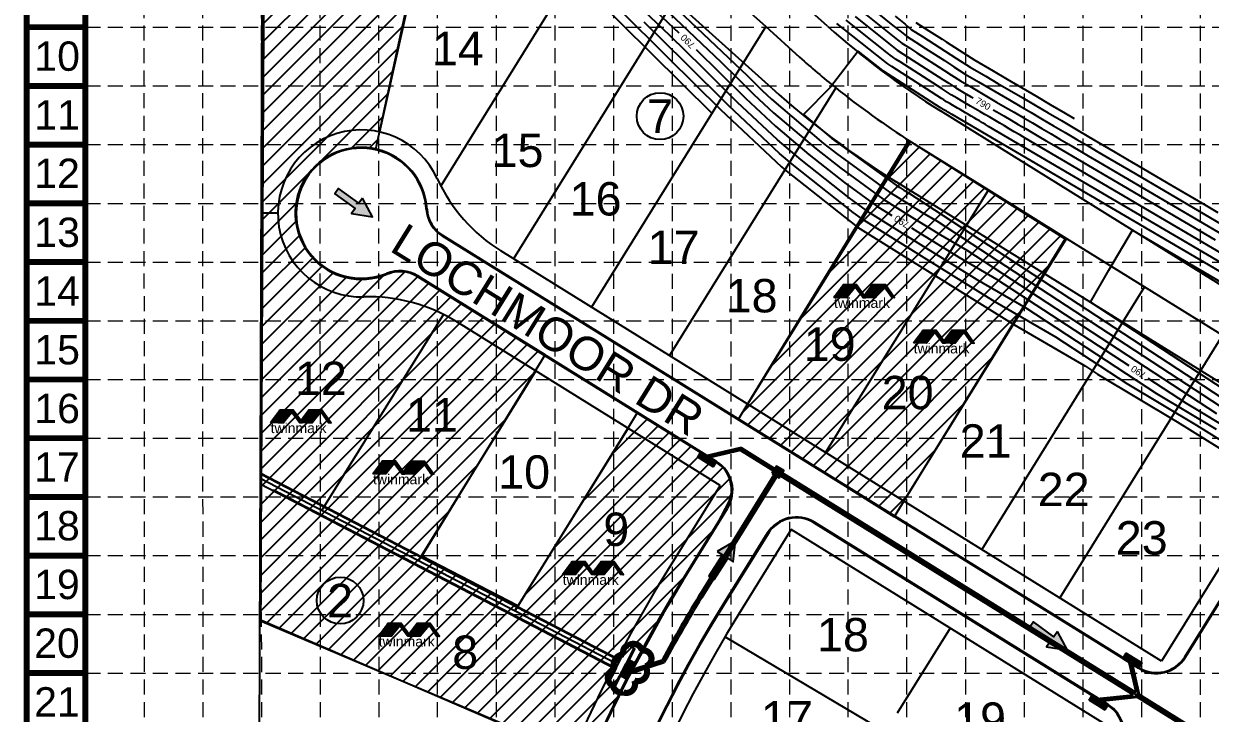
# Model space of a CAD drawing. Extents: x -1498 to -89, y 689 to 2942.
# Drawn here: x -1498 to -788, y 2178 to 2591 of the extents above; entities that cross this region are included whole.
import ezdxf
from ezdxf.enums import TextEntityAlignment as Align

# ---------------------------------------------------------------- set-up
doc = ezdxf.new("R2010")
doc.units = 0
doc.header["$LTSCALE"] = 40
doc.header["$MEASUREMENT"] = 0
for name, pattern in [('DASHED', [0.75, 0.5, -0.25]), ('HIDDEN', [0.375, 0.25, -0.125]), ('PHANTOM2', [1.25, 0.625, -0.125, 0.125, -0.125, 0.125, -0.125])]:
    doc.linetypes.add(name, pattern=pattern)
doc.layers.get('0').update_dxf_attribs({"color": 2, "linetype": 'CONTINUOUS'})
for name, color, linetype in [('ARROWS', 252, 'CONTINUOUS'), ('BASE', 7, 'CONTINUOUS'), ('CONT-PROP-MAJ', 5, 'CONTINUOUS'), ('CONT-PROP-MIN', 3, 'CONTINUOUS'), ('CONT-PROP-TEXT', 4, 'CONTINUOUS'), ('CTRL-LOTS', 2, 'PHANTOM2'), ('CTRL-LOTS-TEXT', 2, 'CONTINUOUS'), ('CTRL-ROW', 3, 'PHANTOM2'), ('CTRL-ROW-TEXT', 2, 'CONTINUOUS'), ('FEAT-PVMT-BC', 115, 'CONTINUOUS'), ('FEAT-PVMT-FC', 115, 'CONTINUOUS'), ('GRAD-CHAN', 1, 'CONTINUOUS'), ('GRID', 254, 'DASHED'), ('LEGEND', 7, 'CONTINUOUS'), ('SODDED LOT', 2, 'CONTINUOUS'), ('UTIL-STRM-AG', 1, 'CONTINUOUS'), ('UTIL-STRM-CL', 2, 'CONTINUOUS'), ('UTIL-STRM-UG', 1, 'CONTINUOUS')]:
    doc.layers.add(name, color=color, linetype=linetype)
doc.styles.get("Standard").update_dxf_attribs({"font": 'ARIAL.TTF'})
pattern_1 = [(45, (4.854334407307874, -12.18938809205213), (-0.08838834764831843, 0.08838834764831845), [])]

# ---------------------------------------------------------------- blocks, each defined once
blk = doc.blocks.new('A$C198E63FF')
h = blk.add_hatch()
h.set_pattern_fill('ANSI31', color=13, style=0)
h.set_pattern_definition(pattern_1)
h.paths.add_polyline_path([(73.40358997496685, 43.43432630135123), (95.95476146526772, 73.77610925787079), (127.2681583846191, 73.77610925787079), (149.5735913536467, 42.86797112376875), (142.9478465513587, 42.99509203079428), (124.7094363055133, 68.78023178847573), (103.6758729932392, 42.86797112376875)])
h.paths.add_polyline_path([(3.73605410065494, 43.2002191063489), (26.89828842531125, 74.02054019488199), (58.21168534466989, 74.02054019488199), (80.36558434990093, 43.29314156045132), (73.12803707660925, 43.44820198452866), (54.7676032676157, 67.89287476630628), (34.61939995329004, 43.11240206078723)])
h = blk.add_hatch()
h.set_pattern_fill('ANSI31', color=13, style=0)
h.set_pattern_definition(pattern_1)
h.paths.add_polyline_path([(3.73605410065494, 43.2002191063489), (26.89828842531125, 74.02054019488199), (58.21168534466989, 74.02054019488199), (80.36558434990093, 43.29314156045132), (73.12803707660925, 43.44820198452866), (54.7676032676157, 67.89287476630628), (34.61939995329004, 43.11240206078723)])
h.paths.add_polyline_path([(76.91702390867658, 48.12618542090797), (73.42420407257748, 43.42258133785174), (80.2764476804141, 43.3562380966265)], flags=17)
h = blk.add_hatch()
h.set_pattern_fill('ANSI31', color=13, style=0)
h.set_pattern_definition(pattern_1)
h.paths.add_polyline_path([(76.91702390867658, 48.12618542090797), (73.42420407257748, 43.42258133785174), (80.2764476804141, 43.3562380966265)])
at = {"color": 13}
for points in [[(3.73605410065494, 43.2002191063489), (26.89828842531125, 74.02054019488199), (58.21168534466989, 74.02054019488199), (80.36558434990093, 43.29314156045132), (73.12803707660925, 43.44820198452866), (54.7676032676157, 67.89287476630628), (34.61939995329004, 43.11240206078723)], [(73.40358997496685, 43.43432630135123), (95.95476146526772, 73.77610925787079), (127.2681583846191, 73.77610925787079), (149.5735913536467, 42.86797112376875), (142.9478465513587, 42.99509203079428), (124.7094363055133, 68.78023178847573), (103.6758729932392, 42.86797112376875)], [(76.91702390867658, 48.12618542090797), (73.42420407257748, 43.42258133785174), (80.2764476804141, 43.3562380966265)]]:
    blk.add_lwpolyline(points, close=True, dxfattribs=at)
at = {"color": 13, "insert": (4.130270747701445, 42.19842216924716), "char_height": 24, "width": 726.0385859748237, "attachment_point": 1}
blk.add_mtext('twinmark', dxfattribs=at)
blk = doc.blocks.new('Twinmark logo')
at = {"color": 13}
blk.add_blockref('A$C198E63FF', (20.78548737873393, 28.33885337089089), dxfattribs=at)
blk = doc.blocks.new('arrow')
blk.add_lwpolyline([(-67.00679329302966, -25.35842018353742), (-59.3270347441985, -25.41938721699262), (-59.57091179542658, -56.1384215279777), (-51.89114823905948, -56.19938584448118), (-51.64727869913713, -25.48035696739953), (-43.96752265407486, -25.54132400085473), (-55.30425519266737, -2.410587189246144), (-67.00678578172392, -25.35840795725562)], close=True)
at = {"color": 254}
for points in [[(-43.96751955730906, -25.54132267721434), (-67.00679354271597, -25.35841771446121), (-55.30425158724847, -2.410596210431322), (-67.00679354271597, -25.35841771446121)], [(-59.57090883123692, -56.13841801592571), (-51.89115083610795, -56.19938633684342), (-59.32703554756517, -25.41938603537892), (-51.64727755243712, -25.48035435629663)]]:
    blk.add_solid(points, dxfattribs=at)

msp = doc.modelspace()

# ---------------------------------------------------------------- hatches: boundary and pattern name
at = {"layer": 'SODDED LOT', "linetype": 'Continuous'}
h = msp.add_hatch(dxfattribs=at)
h.set_pattern_fill('ANSI31', color=256, scale=60, style=0)
h.set_pattern_definition([(45, (0, 0), (-5.303300858899106, 5.303300858899107), [])])
h.paths.add_polyline_path([(-875.380988619976, 1198.25064252826), (-875.035203375317, 1052.724119267622), (-815.9054664425148, 1053.415455322261), (-816.251251687172, 1197.904974500941)])
h.paths.add_polyline_path([(-360.0689778574779, 1463.810326588778), (-223.944822537007, 1463.306339446583), (-223.4406607028432, 1408.875450499058), (-360.283727725011, 1409.180164674686)])
h.paths.add_polyline_path([(-735.3661224161187, 2022.023952424515), (-629.45047553728, 1959.742119428206), (-608.6827025416169, 1993.420441332768), (-598.9910766772955, 2009.106235350045), (-598.6840660337857, 2013.789273437915), (-599.3994925073166, 2021.417824315864), (-602.3406685050722, 2027.616013036723), (-606.394736518545, 2032.065998478578), (-609.2564309102672, 2033.814207926261), (-694.791993292918, 2087.026363544829), (-700.5921031056314, 2077.72938272875)])
h.paths.add_polyline_path([(-915.7014782504612, 1518.725098957657), (-791.7794863190866, 1517.605712184128), (-791.032968849735, 1743.722673208436), (-915.7014782504612, 1742.976411246965)])
h.paths.add_polyline_path([(-1077.910024363673, 1352.130394424815), (-953.2010495085287, 1352.461812806493), (-953.7072012584449, 1297.393983204874), (-1077.962084240506, 1297.812811750503)])
h.paths.add_polyline_path([(-1070.216757014938, 2354.027174105138), (-1064.554365475604, 2363.546992236851), (-968.2710495726496, 2520.795748989505), (-874.5732438584528, 2461.982532657868), (-977.0305666921722, 2295.495810829327)])
edge = h.paths.add_edge_path()
edge.add_line((-1356.955668666578, 2233.538252885843), (-1160.325030770842, 2150.053570213011))
edge.add_line((-1160.325030770842, 2150.053570213011), (-1137.265334925411, 2197.403094675179))
edge.add_line((-1137.265334925411, 2197.403094675179), (-1106.373572231965, 2253.534675745553))
edge.add_line((-1106.373572231965, 2253.534675745553), (-1084.871957415267, 2287.489268052562))
edge.add_line((-1084.871957415267, 2287.489268052562), (-1075.835048340447, 2304.62232023533))
edge.add_line((-1075.835048340447, 2304.62232023533), (-1074.135131177994, 2311.013563895568))
edge.add_line((-1074.135131177994, 2311.013563895568), (-1075.745352600381, 2319.27652010105))
edge.add_line((-1075.745352600381, 2319.27652010105), (-1078.536410734121, 2323.998211123804))
edge.add_line((-1078.536410734121, 2323.998211123804), (-1083.367075001283, 2328.397971191284))
edge.add_line((-1083.367075001283, 2328.397971191284), (-1131.040464367745, 2357.781850863873))
edge.add_line((-1131.040464367745, 2357.781850863873), (-1136.779933510847, 2348.16310564682))
edge.add_line((-1136.779933510847, 2348.16310564682), (-1204.166946630341, 2239.507614504957))
edge.add_line((-1204.166946630341, 2239.507614504957), (-1202.490298829538, 2242.263983297362))
edge.add_line((-1202.490298829538, 2242.263983297362), (-1259.929527565697, 2271.908427918804))
edge.add_line((-1259.929527565697, 2271.908427918804), (-1186.100432506724, 2392.422986162896))
edge.add_line((-1186.100432506724, 2392.422986162896), (-1263.124354558571, 2440.197822451028))
edge.add_line((-1263.124354558571, 2440.197822451028), (-1268.333781460333, 2442.213684658317))
edge.add_line((-1268.333781460333, 2442.213684658317), (-1276.904141559417, 2442.045693056704))
edge.add_line((-1276.904141559417, 2442.045693056704), (-1279.760924424976, 2441.037768121737))
edge.add_line((-1279.760924424976, 2441.037768121737), (-1285.138401437325, 2439.861851585157))
edge.add_arc((-1296.388269308244, 2477.442215824039), 39.22809329345707, 77.11254644512252, 286.665330944243, ccw=False)
edge.add_line((-1287.638966378536, 2515.682155699572), (-1242.592829422001, 2722.583025432946))
edge.add_line((-1242.592829422001, 2722.583025432946), (-1353.538672756116, 2823.752381960453))
edge.add_line((-1353.538672756116, 2823.752381960453), (-1356.598898626875, 2240.244598775067))
edge.add_line((-1356.598898626875, 2240.244598775067), (-1356.955668666578, 2233.538252885843))
h.paths.add_polyline_path([(-995.8969464311285, 1052.969601799336), (-995.2785082212831, 1198.376242976263), (-1154.555494345805, 1198.178092709049), (-1154.761191822028, 1194.271302525272), (-1166.485614397085, 1194.271302525272), (-1166.485614397085, 1198.383713245037), (-1171.216518321391, 1197.972472173061), (-1178.621420422185, 1194.888164133237), (-1181.089709620046, 1192.215090996712), (-1180.731179712655, 1052.988663013634)])
h.paths.add_polyline_path([(-480.1734832041657, 1197.724078025441), (-425.4683527011566, 1197.447881647126), (-425.9424127461753, 1052.476810807288), (-480.7358471984644, 1052.262011278784), (-480.2790982702445, 1196.203751871805)])
h.paths.add_polyline_path([(-353.5970126745124, 1243.741513536016), (-224.2705936001166, 1244.084374814952), (-224.04602068026, 1129.818329364937), (-353.3579467266391, 1204.39563874074), (-348.6809200588687, 1218.745408190008), (-348.6809200588687, 1228.693566968466), (-350.9114430804166, 1238.727482705233)])
at = {"layer": 'UTIL-STRM-AG'}
h = msp.add_hatch(dxfattribs=at)
h.set_pattern_fill('ANSI31', color=5, scale=2, angle=102.9605416390863, style=0)
h.set_pattern_definition([(147.9605416390863, (4589474.184867971, -5699090.169563528), (-0.1326257927141982, -0.2119207377934744), [])])
h.paths.add_polyline_path([(-1094.771804849997, 2331.306900824723), (-1092.782417959284, 2334.485711891625), (-1083.457905496371, 2328.6501770122), (-1085.447292387084, 2325.471365945298)])
msp.add_hatch(color=5, dxfattribs=at).paths.add_polyline_path([(-1050.29539360675, 2321.60780696725), (-1045.905242400754, 2318.883510254303), (-1043.24615543405, 2323.168577221583), (-1047.636306640046, 2325.892873934531)])
h = msp.add_hatch(dxfattribs=at)
h.set_pattern_fill('ANSI31', color=5, scale=2, angle=102.9605416390863, style=0)
h.set_pattern_definition([(147.9605416390863, (4589728.843204079, -5699210.803169914), (-0.1326257927141982, -0.2119207377934744), [])])
h.paths.add_polyline_path([(-840.1134687414522, 2210.673294439805), (-838.1240818507391, 2213.852105506708), (-828.7995693878263, 2208.016570627283), (-830.7889562785392, 2204.837759560381)])
h = msp.add_hatch(dxfattribs=at)
h.set_pattern_fill('ANSI31', color=5, scale=2, angle=17.86808696993662, style=0)
h.set_pattern_definition([(62.86808696993663, (-5288941.006421491, -5059276.400484081), (-0.22248973343523, 0.1140101684759754), [])])
h.paths.add_polyline_path([(-1135.318105376617, 2209.665966056318), (-1131.980759375088, 2207.955813529179), (-1136.997206788031, 2198.166265258028), (-1140.33455278956, 2199.876417785168)])
h = msp.add_hatch(dxfattribs=at)
h.set_pattern_fill('ANSI31', color=5, scale=2, angle=102.9605416390863, style=0)
h.set_pattern_definition([(147.9605416390863, (4589708.700505522, -5699235.697621798), (-0.1326257927141982, -0.2119207377934744), [])])
h.paths.add_polyline_path([(-860.256167298129, 2185.778842555395), (-858.2667804074159, 2188.957653622298), (-848.9422679445031, 2183.122118742873), (-850.931654835216, 2179.943307675971)])

# ---------------------------------------------------------------- linework, layer by layer
at = {"layer": 'BASE', "const_width": 3.515359935737635}
for points in [[(-90.55132410138094, 690.3632375938319), (-90.55132410138094, 2940.193596465805), (-1496.69529839646, 2940.193596465805), (-1496.69529839646, 690.3632375938319)], [(-125.7049234587437, 725.5168369510991), (-125.7049234587437, 2905.039997108538), (-1461.541699039002, 2905.039997108538), (-1461.541699039002, 725.5168369510991)]]:
    msp.add_lwpolyline(points, close=True, dxfattribs=at)
for points in [[(-1461.541699039002, 2588.657602892178), (-1496.69529839646, 2588.657602892178)], [(-1461.541699039002, 2553.50400353472), (-1496.69529839646, 2553.50400353472)], [(-1461.541699039002, 2518.350404177358), (-1496.69529839646, 2518.350404177358)], [(-1461.541699039002, 2483.196804819995), (-1496.69529839646, 2483.196804819995)], [(-1461.541699039002, 2448.043205462537), (-1496.69529839646, 2448.043205462537)], [(-1461.541699039002, 2412.88960610527), (-1496.69529839646, 2412.88960610527)], [(-1461.541699039002, 2377.736006747811), (-1496.69529839646, 2377.736006747811)], [(-1461.541699039002, 2342.582407390544), (-1496.69529839646, 2342.582407390544)], [(-1461.541699039002, 2307.428808033086), (-1496.69529839646, 2307.428808033086)], [(-1461.541699039002, 2272.275208675724), (-1496.69529839646, 2272.275208675724)], [(-1461.541699039002, 2237.121609318361), (-1496.69529839646, 2237.121609318361)], [(-1461.541699039002, 2201.968009960903), (-1496.69529839646, 2201.968009960903)]]:
    msp.add_lwpolyline(points, dxfattribs=at)
at = {"layer": 'CONT-PROP-MAJ', "color": 35}
msp.add_line((-1105.7848, 2585.0031), (-1217.5143, 2690.9867), dxfattribs=at)
for points in [[(-1000.447, 2594.9881), (-980.2220000000001, 2578.9348), (-977.1802, 2576.5204), (-975.277, 2574.9641), (-971.8746000000001, 2572.7753), (-968.4207, 2570.5534), (-947.8774000000001, 2557.3379), (-944.3404, 2555.0625), (-940.0898000000001, 2552.3279), (-935.1127, 2549.448), (-931.282, 2547.202), (-929.8065, 2546.3369)], [(-1095.6358, 2575.3597), (-1081.4247, 2561.2802), (-1066.0869, 2546.1326), (-1048.1649, 2529.3159), (-1028.2554, 2512.4416), (-1006.6024, 2495.3879), (-987.503, 2481.5518), (-978.5007, 2475.9237)], [(-917.7291, 2539.2561), (-915.4885, 2537.9424), (-911.3330000000001, 2535.5062), (-907.0657, 2533.0044), (-902.7080000000001, 2530.4495), (-898.4323, 2527.9427), (-894.4605, 2525.6141), (-890.4953, 2523.2893), (-886.0046000000001, 2520.6567), (-881.3803, 2517.9454), (-876.5985000000001, 2515.1419), (-784.8782, 2461.3676)], [(-966.6297000000001, 2468.5022), (-962.976, 2466.218), (-938.3104000000001, 2450.8842), (-915.7323, 2437.7708), (-836.6046, 2386.0389)], [(-693.2328, 2299.8121), (-693.4977, 2299.8951), (-702.6239, 2303.3792), (-709.0616, 2305.1641), (-716.4754, 2309.1915), (-724.4173000000001, 2314.1033), (-732.4254000000001, 2318.9662), (-736.4185, 2323.3577), (-772.3448000000001, 2345.6343), (-801.8871, 2363.3413), (-824.8867, 2378.378)]]:
    msp.add_lwpolyline(points, dxfattribs=at)
at = {"layer": 'CONT-PROP-MIN', "color": 35}
for points in [[(-1355.0977, 2846.8236), (-1346.045, 2827.3759), (-1340.651, 2817.539), (-1337.629, 2783.196), (-1276.2964, 2728.1299), (-1218.5534, 2672.1644), (-1142.2246, 2599.7608), (-1112.4208, 2570.2331), (-1081.1063, 2539.3067), (-1044.5154, 2504.9727), (-1041.6712, 2502.5621), (-999.0637, 2469.0048), (-952.3738000000001, 2439.8152), (-905.4201, 2410.6256), (-862.4399000000001, 2385.6628), (-855.3246, 2381.0109), (-807.5087000000001, 2352.3511), (-749.36, 2316.2951), (-746.0177, 2312.6194)], [(-1354.2259, 2836.8529), (-1347.5227, 2824.6283), (-1343.7672, 2781.9497), (-1267.548, 2713.518), (-1195.7897, 2643.9686), (-1157.6253, 2607.7669), (-1122.7528, 2573.2174), (-1086.1127, 2537.0314)], [(-1309.6083, 2784.9473), (-1080.6217, 2567.7367), (-1071.0926, 2558.2959), (-1061.0805, 2548.4079), (-1049.3814, 2537.4303), (-1023.7835, 2515.7348), (-1009.1153, 2504.1822), (-983.6494, 2485.7341), (-966.5101000000001, 2475.0189), (-949.2739, 2464.3038), (-933.4964, 2455.1402), (-784.0746, 2357.4515)], [(-784.0661, 2347.8733), (-819.6996, 2369.2312), (-897.9681, 2420.4015), (-927.3470000000001, 2437.4647), (-959.4419, 2457.4171), (-991.3565000000001, 2477.3695), (-1004.0895, 2486.5935), (-1032.7274, 2509.1484), (-1046.9484, 2521.2015), (-1071.0934, 2543.8573), (-1091.7567, 2564.2645), (-1111.4232, 2583.7488), (-1264.0808, 2728.5558)], [(-1182.0042, 2670.5081), (-1065.221, 2559.7307), (-1060.7606, 2555.3116), (-1056.0741, 2550.6831), (-1050.5979, 2545.5447), (-1019.3115, 2519.0279), (-1011.6282, 2512.9766), (-979.7958000000001, 2489.9164), (-970.0441000000001, 2483.8199), (-960.2373, 2477.7233), (-951.2605000000001, 2472.5096), (-766.2621, 2351.5616)], [(-994.9898000000001, 2597.0379), (-979.0024000000001, 2584.3481), (-979.0024000000001, 2584.3481), (-974.9794, 2581.1549), (-972.4622, 2579.0966), (-967.9622, 2576.2018), (-963.3943, 2573.2631), (-947.4083, 2562.9793), (-942.8059000000001, 2560.0186), (-937.2751000000001, 2556.4604), (-930.7988, 2552.713), (-925.8144000000001, 2549.7905), (-915.7018, 2543.862), (-910.5732, 2540.8549), (-905.2637000000001, 2537.7419), (-899.8565000000001, 2534.5719), (-894.3039, 2531.3165), (-888.6337000000001, 2527.9921), (-883.0702, 2524.7302), (-877.902, 2521.7002), (-872.7425000000001, 2518.6751), (-866.8992000000001, 2515.2496), (-860.8820000000001, 2511.7217), (-854.6598, 2508.0738), (-764.7505, 2455.3612)], [(-989.5325, 2599.0877), (-977.7828000000001, 2589.7615), (-972.7785, 2585.7894), (-969.6475, 2583.2291), (-964.0499000000001, 2579.6282), (-958.3678000000001, 2575.9728), (-946.9393, 2568.6208), (-941.2715000000001, 2564.9747), (-934.4603000000001, 2560.5928), (-926.4849, 2555.978), (-920.3467, 2552.379), (-907.8933000000001, 2545.0781), (-901.5775000000001, 2541.3749), (-895.0389, 2537.5414), (-888.3801000000001, 2533.6376), (-881.5422000000001, 2529.6286), (-874.5593, 2525.5347), (-867.7080000000001, 2521.5177), (-861.3435000000001, 2517.7863), (-854.9896, 2514.061), (-847.7937000000001, 2509.8426), (-840.3837000000001, 2505.498), (-832.7212000000001, 2501.0056), (-832.7212000000001, 2501.0056), (-777.4390000000001, 2468.5944)], [(-976.5633, 2595.1749), (-970.5777, 2590.4239), (-966.8327, 2587.3616), (-960.1376, 2583.0546), (-953.3414, 2578.6825), (-946.4702000000001, 2574.2623), (-939.7370000000001, 2569.9308), (-931.6456000000001, 2564.7253), (-922.1711, 2559.243), (-914.879, 2554.9675), (-900.0848000000001, 2546.2942), (-892.5818, 2541.895), (-884.8141, 2537.3409), (-876.9037000000001, 2532.7032), (-868.7804, 2527.9407), (-860.485, 2523.0772), (-852.3459, 2518.3052), (-844.7850000000001, 2513.8725), (-837.2368, 2509.4469), (-828.6883, 2504.4355), (-819.8854, 2499.2742), (-810.7826, 2493.9375), (-790.1275, 2481.8277), (-783.1080000000001, 2477.7124)], [(-745.0462, 2318.6493), (-795.7874, 2350.1122), (-837.5121, 2375.1211), (-880.2040000000001, 2403.0321), (-916.3835, 2424.0451), (-955.9079, 2448.6161), (-995.2101, 2473.1871), (-1001.5766, 2477.7992), (-1037.1993, 2505.8552), (-1045.7319, 2513.0871), (-1076.0998, 2541.582), (-1102.0887, 2567.2488), (-1126.8239, 2591.7548)], [(-726.6851, 2415.6614), (-920.4757000000001, 2529.2782), (-922.3769000000001, 2530.3929), (-924.2155, 2531.4709), (-926.0010000000001, 2532.5175), (-927.5775000000001, 2533.4419), (-929.1567, 2534.3677), (-930.8566000000001, 2535.3644), (-932.5892, 2536.3802), (-934.2858, 2537.3749), (-935.938, 2538.3435), (-937.5604000000001, 2539.2947), (-939.1274000000001, 2540.2135), (-942.2174, 2542.025), (-943.7404, 2542.918), (-945.7193000000001, 2544.063), (-947.4092, 2545.1503), (-947.4092, 2545.1503), (-948.8155, 2546.0549), (-978.4736, 2565.1341), (-979.6992, 2565.9225), (-980.9065, 2566.6991), (-981.5818, 2567.2514), (-982.6612, 2568.1081), (-1011.3614, 2590.8885)], [(-739.3736, 2428.8947), (-898.5371, 2522.2101), (-901.8786, 2524.1692), (-905.1101, 2526.0638), (-908.2481, 2527.9034), (-911.019, 2529.528), (-913.7945000000001, 2531.1552), (-916.7823000000001, 2532.907), (-919.8274, 2534.6923), (-922.8094000000001, 2536.4405), (-925.7132, 2538.143), (-928.5646, 2539.8147), (-931.3189000000001, 2541.4297), (-936.7497000000001, 2544.6135), (-939.4265, 2546.183), (-942.9045000000001, 2548.1955), (-945.8748, 2550.1064), (-948.3465, 2551.6964), (-973.4472000000001, 2567.8437), (-975.7869000000001, 2569.3489), (-978.0917000000001, 2570.8316), (-978.0917000000001, 2570.8316), (-979.3810000000001, 2571.8859), (-981.4416, 2573.5214), (-1005.9042, 2592.9383)], [(-964.0179, 2591.4941), (-956.2253000000001, 2586.4811), (-948.3149000000001, 2581.3922), (-946.0011000000001, 2579.9037), (-938.2026000000001, 2574.887), (-928.8309, 2568.8577), (-917.8572, 2562.508), (-909.4113000000001, 2557.556), (-892.2762, 2547.5104), (-883.5861, 2542.4151), (-874.5894000000001, 2537.1403), (-869.2403, 2534.0044)], [(-713.9966000000001, 2402.4282), (-942.4143, 2536.3464), (-942.8752000000001, 2536.6166), (-943.321, 2536.8779), (-943.7538000000001, 2537.1317), (-944.1360000000001, 2537.3558), (-944.5188, 2537.5802), (-944.9309000000001, 2537.8218), (-945.3509, 2538.0681), (-945.7622, 2538.3092), (-946.1628000000001, 2538.544), (-946.5561, 2538.7746), (-946.936, 2538.9974), (-947.6850000000001, 2539.4365), (-947.6850000000001, 2539.4365), (-948.0543, 2539.653), (-948.534, 2539.9306), (-948.9437, 2540.1942), (-949.2846000000001, 2540.4135), (-983.5001000000001, 2562.4244), (-983.7212000000001, 2562.5666), (-983.7826, 2562.6169), (-983.8807, 2562.6947), (-998.6214, 2574.3949), (-1015.1976, 2552.8478), (-1031.336, 2536.3027), (-1014.8396, 2522.3211), (-1014.1411, 2521.771), (-975.9422000000001, 2494.0988), (-973.5782, 2492.6208), (-971.2008000000001, 2491.1428), (-969.0246000000001, 2489.8789), (-748.4496, 2345.6717)], [(-730.6371, 2339.7819), (-859.5035, 2424.0319), (-848.4041000000001, 2443.2191), (-834.3628, 2467.2031), (-701.3081000000001, 2389.195)]]:
    msp.add_lwpolyline(points, dxfattribs=at)
at = {"layer": 'CTRL-LOTS', "color": 7, "linetype": 'Continuous'}
for p, q in [((-1360.833788411114, 1032.805743139103), (-1354.857018337418, 2860.383117074068)), ((-1234.860103229613, 2752.022129996476), (-1285.34074901633, 2525.992906364526)), ((-1140.835280324042, 2667.286624891631), (-1248.867900564019, 2493.194156997301)), ((-1095.548056159501, 2626.473617264563), (-1205.042415563334, 2450.025585116697)), ((-1095.548056159501, 2626.473617264563), (-1054.034767342006, 2589.061693606418)), ((-1054.034767342006, 2589.061693606418), (-1158.309226920751, 2421.025428577519)), ((-1054.034767342006, 2589.061693606418), (-1033.684870800135, 2570.722294402885)), ((-1012.090698174338, 2552.343964110327), (-1111.576038278169, 2392.025272038341)), ((-967.280711410184, 2520.24460512164), (-1064.842849635587, 2363.025115499164)), ((-962.5933866606442, 2517.299834967168), (-920.56367990668, 2491.218411666853)), ((-920.56367990668, 2491.218411666853), (-1018.109660993005, 2334.024958959986)), ((-920.56367990668, 2491.218411666853), (-873.8304912640972, 2462.218255127674)), ((-1346.23883752364, 2477.355787022969), (-1356.238785881993, 2477.387924699866)), ((-873.8304912640972, 2462.218255127674), (-971.3764723504224, 2305.024802420808)), ((-873.8304912640972, 2462.218255127674), (-827.0973026215153, 2433.218098588497)), ((-827.0973026215153, 2433.218098588497), (-924.6432837078402, 2276.02464588163)), ((-827.0973026215153, 2433.218098588497), (-780.3641139789328, 2404.217942049319)), ((-1246.885418426722, 2417.146459777226), (-1319.929621037546, 2299.437146889656)), ((-780.3641139789328, 2404.217942049319), (-877.9100950652579, 2247.024489342451)), ((-1191.655286394579, 2382.873547503652), (-1262.086383730365, 2269.375202980902)), ((-1136.425154362437, 2348.600635230078), (-1204.243146423184, 2239.313259072146)), ((-1356.74918346214, 2318.572791294808), (-1144.24951001494, 2208.133722508363)), ((-1357.020765972175, 2234.06727199125), (-1170.159130440524, 2153.538035148414)), ((-943.5445394194146, 2228.909080059291), (-975.1810738257894, 2177.92741972193)), ((-1078.364680134235, 2223.773266061309), (-982.0549675231568, 2166.603000566286))]:
    msp.add_line(p, q, dxfattribs=at)
for centre, radius, start, end in [((-698.955599940939, 2942.147004445083), 499.9999999998596, 227.9747114609411, 231.2245226573344), ((-698.9555999407708, 2942.147004445294), 500.0000000001289, 231.2245226573345, 237.5441051732404), ((-698.9555999425418, 2942.147004442509), 499.999999996829, 237.5441051732404, 238.1784395550832)]:
    msp.add_arc(centre, radius, start, end, dxfattribs=at)
at = {"layer": 'CTRL-LOTS-TEXT', "color": 7}
for centre in [(-1117.300982779612, 2535.379125460823), (-1308.940503782371, 2245.397549873793)]:
    msp.add_circle(centre, 14, dxfattribs=at)
at = {"layer": 'CTRL-ROW', "color": 7, "linetype": 'Continuous'}
for p, q in [((-816.9168287506209, 2209.175279341222), (-1212.604273675731, 2454.718076156923)), ((-1081.195022330294, 2314.327722956504), (-1238.968052347709, 2412.233359209117)), ((-732.1682649703736, 2345.745942778145), (-816.9168287506209, 2209.175279341222)), ((-1081.195022330294, 2314.327722956504), (-1112.831556736668, 2263.346062619145)), ((-1038.710305382492, 2287.963944284525), (-1070.346839788866, 2236.982283947165)), ((-847.95392628686, 2169.590578047336), (-1038.710305382492, 2287.963944284525))]:
    msp.add_line(p, q, dxfattribs=at)
for centre, radius, start, end in [((-1296.239095731876, 2477.195098638484), 50, 24.62112979316099, 271.7357493170011), ((-1159.876716331772, 2539.687510052527), 100, 204.6211297931607, 238.1784395550803), ((-1291.695609691669, 2327.263925313513), 100, 58.17843955508005, 91.73574931700098), ((-403.3367837083732, 1823.070958797082), 835, 148.1784395550802, 179.8158643580764), ((-403.3367837083732, 1823.070958797082), 785, 148.1784395550802, 179.8158643580764)]:
    msp.add_arc(centre, radius, start, end, dxfattribs=at)
at = {"layer": 'FEAT-PVMT-BC', "color": 7, "linetype": 'Continuous'}
for p, q in [((-830.5253184918195, 2205.262606729859), (-1247.403138597823, 2463.95503478664)), ((-1083.730725029261, 2328.258631463219), (-1262.694130227571, 2439.313898956914)), ((-802.9859202439067, 2211.710982040187), (-742.0855915116335, 2309.850678189609)), ((-1103.909766177629, 2257.809669098029), (-1077.282349718932, 2300.719233215306)), ((-849.2150874773929, 2182.730573193891), (-1025.101815641294, 2291.876616895887)), ((-1052.641213889206, 2285.428241585558), (-1079.268630347904, 2242.518677468281))]:
    msp.add_line(p, q, dxfattribs=at)
for centre, radius, start, end in [((-1296.239095731876, 2477.195098638484), 39.5, 3.617162109601726, 292.7397170005594), ((-1236.857627129031, 2480.94892156576), 20, 183.617162109601, 238.1784395550798), ((-1273.239641696363, 2422.320012177793), 20, 58.17843955507993, 112.7397170005589), ((-1094.276236498053, 2311.264744684098), 20.00000000000022, 328.1784395550803, 58.17843955507993), ((-1035.647327110085, 2274.882730116766), 19.99999999999993, 58.17843955508189, 148.1784395550799), ((-403.3367837083721, 1823.070958797081), 824.5000000000009, 148.1784395550801, 179.8435281950744), ((-403.3367837083752, 1823.070958797082), 795.4999999999981, 148.17843955508, 179.8440105399188), ((-819.9798070230275, 2222.256493508979), 20, 238.1784395550803, 328.1784395550799), ((-859.7605989461847, 2165.73668641477), 20, 328.1784395550799, 58.17843955508033)]:
    msp.add_arc(centre, radius, start, end, dxfattribs=at)
at = {"layer": 'FEAT-PVMT-FC', "color": 7, "linetype": 'Continuous'}
for p, q in [((-830.7889562785392, 2204.837759560381), (-1247.666776384543, 2463.530187617162)), ((-1083.467087242541, 2328.683478632697), (-1262.430492440851, 2439.738746126392)), ((-802.5610730744287, 2211.447344253468), (-741.6607443421556, 2309.587040402889)), ((-1103.484919008151, 2257.546031311309), (-1076.857502549454, 2300.455595428587)), ((-848.9514496906729, 2183.15542036337), (-1024.838177854574, 2292.301464065365)), ((-1053.066061058684, 2285.691879372278), (-1079.693477517382, 2242.782315255))]:
    msp.add_line(p, q, dxfattribs=at)
for centre, radius, start, end in [((-1296.239095731876, 2477.195098638484), 39, 3.617162109601726, 292.7397170005594), ((-1236.857627129031, 2480.94892156576), 20.5, 183.617162109601, 238.1784395550798), ((-1273.239641696363, 2422.320012177793), 20.5, 58.17843955507993, 112.7397170005589), ((-1094.276236498053, 2311.264744684098), 20.50000000000022, 328.1784395550803, 58.17843955507993), ((-1035.647327110086, 2274.882730116766), 20.50000000000003, 58.17843955507993, 148.1784395550796), ((-403.3367837083721, 1823.070958797081), 824.0000000000009, 148.1784395550801, 179.8435281950744), ((-403.3367837083752, 1823.070958797082), 795.9999999999981, 148.17843955508, 179.8440105399188), ((-819.9798070230275, 2222.256493508979), 20.5, 238.1784395550803, 328.1784395550799), ((-859.7605989461846, 2165.736686414771), 20.5, 328.1784395550799, 58.17843955508027)]:
    msp.add_arc(centre, radius, start, end, dxfattribs=at)
at = {"layer": 'GRAD-CHAN', "color": 5}
for p, q in [((-1016.948407257171, 2589.293529905), (-1335.450968771663, 2876.329172122823)), ((-1050.421334343099, 2552.15105890077), (-1355.116034008617, 2826.74300686813)), ((-690.649713657459, 2377.968253363976), (-949.4114973246543, 2538.542193441069)), ((-717.0134923294388, 2335.483536416174), (-975.7752759966342, 2496.057476493267))]:
    msp.add_line(p, q, dxfattribs=at)
for radius in [475.0000000000013, 525.0000000000013]:
    msp.add_arc((-698.9555999408468, 2942.147004445191), radius, 227.9747114609414, 238.1784395550803, dxfattribs=at)
at = {"layer": 'GRID', "color": 252, "linetype": 'HIDDEN', "lineweight": 0, "ltscale": 0.9}
for p, q in [((-1426.067200876184, 866.1361808682535), (-1426.257447618874, 2903.719199095622)), ((-1390.764479357302, 866.1306305421853), (-1391.201560301947, 2903.703368168733)), ((-1355.716091005917, 866.1251202026095), (-1356.040025610028, 2903.610731115157)), ((-1320.375240072808, 866.1195638818), (-1320.932061460759, 2903.556331737055)), ((-1285.542084943196, 866.1140873813877), (-1285.690519003866, 2903.828209548297)), ((-1250.605116379728, 866.1085945593326), (-1250.49490451356, 2903.762874724252)), ((-1215.186526673138, 866.1030260163623), (-1215.375701281845, 2903.633309867128)), ((-1179.908029592185, 866.0974794988822), (-1180.26712804682, 2903.66336415081)), ((-1145.033879618638, 866.0919965532231), (-1145.025991647098, 2903.642174656944)), ((-1109.783468929712, 866.0864544515113), (-1109.821066845914, 2903.633885416915)), ((-1074.847265614997, 866.0809617497692), (-1074.777100207402, 2903.629466253037)), ((-1039.683730037449, 866.0754333066416), (-1039.469529953891, 2903.582886413415)), ((-1004.544907393192, 866.0699087489039), (-1004.544907393192, 2905.039997108538)), ((-969.3913080357336, 866.0643818679579), (-969.3913080357336, 2905.039997108538)), ((-934.237708678371, 866.0588549870118), (-934.2377086783708, 2905.039997108538)), ((-899.0841093210082, 866.0533281060658), (-899.0841093210082, 2905.039997108538)), ((-863.9305099636456, 866.0478012251198), (-863.9305099636456, 2905.039997108538)), ((-828.776910606283, 866.0422743441737), (-828.776910606283, 2905.039997108538)), ((-793.6233112489203, 866.0367474632277), (-793.6233112489203, 2905.039997108538)), ((-1461.541699039002, 2588.657602892178), (-125.7049234587437, 2588.657602892178)), ((-1461.541699039002, 2553.50400353472), (-125.7049234587437, 2553.50400353472)), ((-1461.541699039002, 2518.350404177358), (-125.7049234587437, 2518.350404177358)), ((-1461.541699039002, 2483.196804819995), (-125.7049234587437, 2483.196804819995)), ((-1461.541699039002, 2448.043205462537), (-125.7049234587437, 2448.043205462537)), ((-1461.541699039002, 2412.88960610527), (-125.7049234587437, 2412.88960610527)), ((-1461.541699039002, 2377.736006747811), (-125.7049234587437, 2377.736006747811)), ((-1461.541699039002, 2342.582407390544), (-125.7049234587437, 2342.582407390544)), ((-1461.541699039002, 2307.428808033086), (-125.7049234587437, 2307.428808033086)), ((-1461.541699039002, 2272.275208675724), (-125.7049234587437, 2272.275208675724)), ((-1461.541699039002, 2237.121609318361), (-125.7049234587437, 2237.121609318361)), ((-1461.541699039002, 2201.968009960903), (-125.7049234587437, 2201.968009960903))]:
    msp.add_line(p, q, dxfattribs=at)
at = {"layer": 'LEGEND', "color": 170, "ltscale": 100, "const_width": 3.692123864406284}
msp.add_lwpolyline([(-1144.448450809926, 2203.894691165148, 0.5205670505517462), (-1144.448450809926, 2203.894691165148, 0.7651954600696135), (-1145.54787773226, 2194.609348803829, 0.4178788784126488), (-1139.266534855968, 2190.393918525149, 0.6649002420699669), (-1132.78719084927, 2197.551340990599, 0.744833174426672), (-1126.096194782554, 2206.031793656756, 0.9756416855879776), (-1128.175609698681, 2215.445802010678, 0.5205670505517462), (-1136.057204000761, 2218.655609437695, 0.5205670505517462), (-1138.969961112032, 2213.24191689744, 0.5402640007904789), (-1144.448450809926, 2203.894691165148)], format="xyb", close=True, dxfattribs=at)
at = {"layer": 'SODDED LOT', "linetype": 'Continuous'}
msp.add_lwpolyline([(-1353.538672756116, 2823.752381960453), (-1356.598898626875, 2240.244598775067), (-1356.955668666578, 2233.538252885843), (-1160.325030770842, 2150.053570213011), (-1137.265334925411, 2197.403094675179), (-1106.373572231965, 2253.534675745553), (-1084.871957415267, 2287.489268052562), (-1075.835048340447, 2304.62232023533), (-1074.135131177994, 2311.013563895568), (-1075.745352600381, 2319.27652010105), (-1078.536410734121, 2323.998211123804), (-1083.367075001283, 2328.397971191284), (-1131.040464367745, 2357.781850863873), (-1136.779933510847, 2348.16310564682), (-1204.166946630341, 2239.507614504957), (-1202.490298829538, 2242.263983297362), (-1259.929527565697, 2271.908427918804), (-1186.100432506724, 2392.422986162896), (-1263.124354558571, 2440.197822451028), (-1268.333781460333, 2442.213684658317), (-1276.904141559417, 2442.045693056704), (-1279.760924424976, 2441.037768121737), (-1285.138401437325, 2439.861851585157, -1.297973218367387), (-1287.638966378536, 2515.682155699572), (-1242.592829422001, 2722.583025432946)], format="xyb", dxfattribs=at)
msp.add_lwpolyline([(-1070.216757014938, 2354.027174105138), (-1064.554365475604, 2363.546992236851), (-968.2710495726496, 2520.795748989505), (-874.5732438584528, 2461.982532657868), (-977.0305666921722, 2295.495810829327)], close=True, dxfattribs=at)
at = {"layer": 'UTIL-STRM-AG', "color": 5}
for p, q in [((-1356.738335888081, 2321.948118663822), (-1356.7600310362, 2315.197463925794)), ((-1356.240974971206, 2321.126139033037), (-1356.7600310362, 2315.197463925794)), ((-1356.738335888081, 2321.948118663822), (-1141.530227156371, 2210.101437969851)), ((-1356.240974971206, 2321.126139033037), (-1141.317143346434, 2209.427201149481)), ((-1356.7600310362, 2315.197463925794), (-1144.297145218967, 2204.777514188007)), ((-1349.16456644077, 2311.249994156489), (-1348.933989935554, 2311.693654471644)), ((-1349.164566440769, 2311.249994156491), (-1348.933989935554, 2311.693654471644)), ((-1344.497386784017, 2309.387889419481), (-1349.164566440769, 2311.249994156491)), ((-1348.933989935554, 2311.693654471644), (-1143.622908398597, 2204.990597997944)), ((-1344.727963289233, 2308.944229104327), (-1344.497386784017, 2309.387889419481)), ((-1141.530227156371, 2210.101437969851), (-1136.918697052045, 2218.974644272923)), ((-1141.317143346434, 2209.427201149481), (-1136.475036736891, 2218.744067767707)), ((-1136.918697052045, 2218.974644272923), (-1132.482093900508, 2216.668879220759)), ((-1146.410490623061, 2212.63777952723), (-1146.641067128277, 2212.194119212077)), ((-1132.925754215662, 2216.899455725976), (-1137.767860825205, 2207.58258910775)), ((-1132.482093900508, 2216.668879220759), (-1137.093624004835, 2207.795672917687)), ((-1149.177408685657, 2207.313855745387), (-1148.946832180441, 2207.75751606054)), ((-1144.297145218967, 2204.777514188007), (-1148.908675323293, 2195.904307884934)), ((-1143.622908398597, 2204.990597997944), (-1148.46501500814, 2195.673731379717)), ((-1143.622908398597, 2204.990597997944), (-1141.317143346434, 2209.42720114948)), ((-1140.073625877368, 2203.145985956214), (-1137.767860825205, 2207.58258910775)), ((-1137.767860825205, 2207.58258910775), (-1136.673142703667, 2207.021623909297)), ((-1137.093624004835, 2207.795672917687), (-1136.446437928123, 2207.46403607089)), ((-1144.91573248691, 2193.829119337986), (-1140.073625877368, 2203.145985956214)), ((-1144.472072171756, 2193.598542832771), (-1139.86054206743, 2202.471749135843)), ((-1140.073625877368, 2203.145985956214), (-1138.953308339662, 2202.571902877195)), ((-1139.86054206743, 2202.471749135843), (-1139.182636691318, 2202.124370832369)), ((-1148.908675323293, 2195.904307884934), (-1144.472072171756, 2193.598542832771))]:
    msp.add_line(p, q, dxfattribs=at)
for points in [[(-1094.771804849997, 2331.306900824723), (-1092.782417959284, 2334.485711891625), (-1083.457905496371, 2328.6501770122), (-1085.447292387084, 2325.471365945298), (-1094.771804849997, 2331.306900824723)], [(-840.1134687414522, 2210.673294439805), (-838.1240818507391, 2213.852105506708), (-828.7995693878263, 2208.016570627283), (-830.7889562785392, 2204.837759560381), (-840.1134687414522, 2210.673294439805)], [(-1135.318105376617, 2209.665966056318), (-1131.980759375088, 2207.955813529179), (-1136.997206788031, 2198.166265258028), (-1140.33455278956, 2199.876417785168), (-1135.318105376617, 2209.665966056318)], [(-860.256167298129, 2185.778842555395), (-858.2667804074159, 2188.957653622298), (-848.9422679445031, 2183.122118742873), (-850.931654835216, 2179.943307675971), (-860.256167298129, 2185.778842555395)]]:
    msp.add_lwpolyline(points, dxfattribs=at)
msp.add_lwpolyline([(-1050.29539360675, 2321.60780696725), (-1045.905242400754, 2318.883510254303), (-1043.24615543405, 2323.168577221583), (-1047.636306640046, 2325.892873934531)], close=True, dxfattribs=at)
at = {"layer": 'UTIL-STRM-CL', "color": 5}
for p, q in [((-1068.886597243349, 2336.072920777886), (-1088.126555635399, 2331.605466182496)), ((-1068.886597243349, 2336.072920777886), (-1046.770774520403, 2322.388192094416)), ((-1046.770774520401, 2322.388192094419), (-1091.589198262766, 2250.164173283156)), ((-1045.921080181445, 2321.860916520979), (-570.941944705018, 2027.113870968244)), ((-1134.48898308156, 2203.061039393604), (-1115.444308314049, 2209.079862062249)), ((-835.4512125099957, 2207.755527000093), (-830.9306058729544, 2188.449146631659)), ((-853.6045241759598, 2186.039886182585), (-830.9306058729544, 2188.449146631659))]:
    msp.add_line(p, q, dxfattribs=at)
msp.add_arc((-403.336783708463, 1823.070958797129), 809.9999999998987, 148.1784395550795, 151.5394077419698, dxfattribs=at)
at = {"layer": 'UTIL-STRM-UG', "color": 5}
for p, q in [((-1068.733023318753, 2337.006858433488), (-1089.17432074427, 2332.260456894641)), ((-1069.040171167946, 2335.138983122285), (-1087.067526075829, 2330.953091038484)), ((-1069.040171167946, 2335.138983122285), (-1048.082510424073, 2322.170896666133)), ((-1068.733023318753, 2337.006858433488), (-1046.310360636063, 2323.132264708552)), ((-1048.082510424073, 2322.170896666133), (-1092.438892601722, 2250.691448856595)), ((-1046.51426520159, 2320.905010389612), (-1090.73950392381, 2249.636897709716)), ((-1046.51426520159, 2320.905010389612), (-833.9629646316009, 2189.00686330884)), ((-1046.17854136459, 2323.344688902612), (-832.3447700849308, 2190.650708016788)), ((-1135.139518227581, 2201.806694832394), (-1114.75756975848, 2208.24814552528)), ((-1133.835174926804, 2204.316418346812), (-1116.130770236784, 2209.911666025439)), ((-836.4959116909552, 2208.37919563888), (-832.3447700849308, 2190.650708016788)), ((-834.3930254894143, 2207.074255171514), (-830.2418838833904, 2189.345767549423)), ((-830.2418838833904, 2189.345767549423), (-791.6837485958506, 2165.418618735558)), ((-855.6207278246139, 2186.70557635971), (-833.9629646316009, 2189.00686330884)), ((-853.5120698457991, 2185.169784351283), (-831.5416091467716, 2187.504297570514)), ((-831.5416091467716, 2187.504297570514), (-792.1266360895027, 2163.045440346147))]:
    msp.add_line(p, q, dxfattribs=at)
for radius, end in [(810.9999999998987, 151.5108559286116), (808.9999999998987, 151.5680153606725)]:
    msp.add_arc((-403.336783708463, 1823.070958797129), radius, 148.1784395550795, end, dxfattribs=at)

# ---------------------------------------------------------------- block references
at = {"layer": 'ARROWS', "linetype": 'Continuous', "zscale": 0.4899999999999999}
for p, xscale, yscale, rotation in [((-1304.27790667879, 2452.310114465369), 0.4899999999999489, 0.4900000000000113, 234.7420256510736), ((-1048.666236370579, 2267.679698204265), 0.4900000000000007, 0.4900000000000243, 327.6054190011656), ((-887.9745682259731, 2192.848267075807), 0.4899999999999489, 0.4900000000000091, 234.7420256510736)]:
    msp.add_blockref('arrow', p, dxfattribs=dict(at, xscale=xscale, yscale=yscale, rotation=rotation))
at = {"layer": 'CTRL-ROW-TEXT', "color": 5, "linetype": 'Continuous', "xscale": 0.25, "yscale": 0.25, "zscale": 0.25}
for p in [(-1019.36479748908, 2408.984870421225), (-971.6451596906318, 2381.725913252994), (-1356.810766261207, 2334.022734959051), (-1295.456953757184, 2303.356409769563), (-1181.838780746933, 2243.159542954044), (-1292.05946165045, 2206.26258870851)]:
    msp.add_blockref('Twinmark logo', p, dxfattribs=at)

# ---------------------------------------------------------------- texts
at = {"layer": 'BASE'}
for s, p in [('10', (-1478.429608395526, 2571.327690109498)), ('11', (-1478.429583860931, 2536.17407739592)), ('12', (-1478.471022675982, 2501.169668047776)), ('13', (-1478.429559326431, 2465.86688524098)), ('14', (-1478.429559326431, 2430.713305799618)), ('15', (-1478.429534791836, 2395.559693086039)), ('16', (-1478.429510257384, 2360.406091463232)), ('17', (-1478.55348321911, 2325.350376475516)), ('18', (-1478.55348321911, 2290.196797034154)), ('19', (-1478.553458684515, 2255.043184320576)), ('20', (-1478.553434150063, 2219.889582697769)), ('21', (-1478.553434150015, 2184.735992165636))]:
    msp.add_text(s, height=17.57679967868818, dxfattribs=at).set_placement(p, align=Align.MIDDLE_CENTER)
at = {"layer": 'CONT-PROP-TEXT', "color": 35}
for rotation, p in [(136.4633833333334, (-1100.710318343434, 2580.181365850844)), (329.6173888888889, (-923.7677500520045, 2542.796497948002)), (147.9871944444444, (-972.5651368663974, 2472.213008903077)), (146.8242055555556, (-830.7456277055142, 2382.208453439832))]:
    msp.add_text(' 790 ', height=4, rotation=rotation, dxfattribs=at).set_placement(p, align=Align.MIDDLE)
at = {"layer": 'CTRL-LOTS-TEXT', "color": 7}
for s, p in [('14', (-1238.437927112608, 2565.902820617024)), ('15', (-1202.659071080493, 2504.913136262281)), ('16', (-1155.92588243791, 2475.912979723104)), ('17', (-1109.192693795329, 2446.912823183926)), ('18', (-1062.459505152746, 2417.912666644749)), ('19', (-1015.726316510164, 2388.912510105571)), ('12', (-1320.449897297147, 2368.434808629745)), ('20', (-968.9931278675814, 2359.912353566393)), ('11', (-1253.948355783378, 2346.602828065063)), ('21', (-922.2599392249989, 2330.912197027215)), ('10', (-1198.718223751235, 2312.32991579149)), ('22', (-875.5267505824165, 2301.912040488037)), ('9', (-1143.488091719092, 2278.057003517916)), ('23', (-828.793561939834, 2272.911883948859)), ('18', (-1007.751193093634, 2214.962369222916)), ('8', (-1233.987552787557, 2204.4487543964)), ('17', (-1041.300040219015, 2165.174021625409)), ('19', (-925.585900699103, 2164.400657011233))]:
    msp.add_text(s, height=20, dxfattribs=at).set_placement(p, align=Align.CENTER)
for s, p in [('7', (-1117.300982779612, 2535.379125460823)), ('2', (-1308.940503782371, 2245.397549873793))]:
    msp.add_text(s, height=20, dxfattribs=at).set_placement(p, align=Align.MIDDLE_CENTER)
at = {"layer": 'CTRL-ROW-TEXT', "color": 7}
msp.add_text('LOCHMOOR DR', height=20, rotation=328.17843955508, dxfattribs=at).set_placement((-1192.898614367838, 2393.970651864919), align=Align.BOTTOM_CENTER)

doc.saveas('drawing.dxf')
